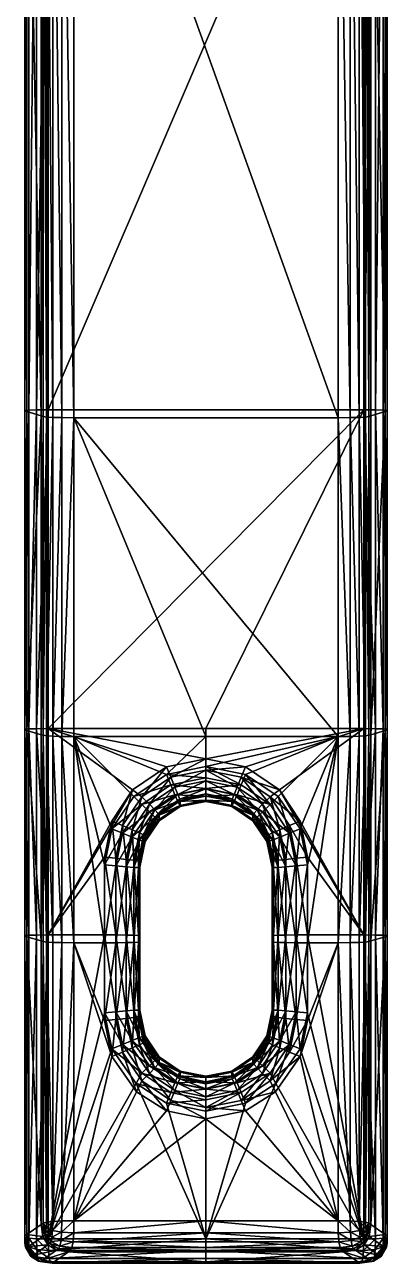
# Model space of a CAD drawing. Header units: millimetres. Extents: x -6 to 7, y -85 to 80.
# Drawn here: x -6.02 to 6.02, y -84.67 to -43.43 of the extents above; entities that cross this region are included whole.
import ezdxf

# ---------------------------------------------------------------- set-up
doc = ezdxf.new("R2010")
doc.units = ezdxf.units.MM
doc.layers.get('0').update_dxf_attribs({"color": 214, "true_color": 0xb11c95})

msp = doc.modelspace()

# ---------------------------------------------------------------- meshes
at = {"color": 54, "true_color": 0xb1941b}
mesh = msp.add_polyface(dxfattribs=at)
corners = [(-4.39, -31.971, 8.177), (4.39, -31.971, 8.177), (4.39, -0.137, 9.513), (-4.39, -0.137, 9.513), (5.251, 0.121, 3.519), (5.251, -31.714, 2.182), (-5.251, -31.714, 2.182), (-5.251, 0.121, 3.519), (-4.792, -0.135, 9.458), (-4.792, -31.969, 8.121), (5.637, 0.118, 3.575), (5.637, -31.716, 2.238), (-5.097, -0.127, 9.291), (-5.097, -31.962, 7.954), (-5.306, -0.115, 9.013), (-5.306, -31.95, 7.676), (-5.418, -0.099, 8.623), (-5.418, -31.933, 7.287), (5.894, 0.111, 3.741), (5.894, -31.723, 2.405), (6.023, 0.099, 4.02), (6.023, -31.735, 2.683), (6.024, 0.082, 4.409), (6.024, -31.752, 3.072), (-5.961, -31.771, 3.507), (-5.48, -31.914, 6.852), (-5.48, -0.08, 8.188), (5.418, -0.099, 8.623), (5.418, -31.933, 7.287), (5.481, -31.914, 6.852), (5.481, -0.08, 8.188), (-6.023, 0.082, 4.409), (-6.023, -31.752, 3.072), (-5.961, 0.064, 4.844), (4.792, -0.135, 9.458), (4.792, -31.969, 8.121), (-5.637, -31.716, 2.238), (-5.637, 0.118, 3.575), (5.097, -0.127, 9.291), (5.097, -31.962, 7.954), (5.306, -0.115, 9.013), (5.306, -31.95, 7.676), (-5.894, -31.723, 2.405), (-5.894, 0.111, 3.741), (-6.023, -31.735, 2.683), (-6.023, 0.099, 4.02), (5.961, -31.771, 3.507), (5.961, 0.064, 4.844), (5.251, -56.251, 1.171), (-5.251, -56.251, 1.171), (-5.637, -56.253, 1.227), (5.637, -56.253, 1.227), (-5.894, -56.261, 1.394), (5.894, -56.261, 1.394)]
mesh.append_faces([[corners[k] for k in face] for face in [(0, 1, 2, 0), (2, 3, 0, 2), (4, 5, 6, 4), (6, 7, 4, 6), (8, 9, 0, 8), (0, 3, 8, 0), (10, 11, 5, 10), (5, 4, 10, 5), (12, 13, 9, 12), (9, 8, 12, 9), (14, 15, 13, 14), (13, 12, 14, 13), (16, 17, 15, 16), (15, 14, 16, 15), (18, 19, 11, 18), (11, 10, 18, 11), (20, 21, 19, 20), (19, 18, 20, 19), (22, 23, 21, 22), (21, 20, 22, 21), (24, 25, 26, 24), (27, 28, 29, 27), (29, 30, 27, 29), (31, 32, 24, 31), (24, 33, 31, 24), (34, 2, 1, 34), (1, 35, 34, 1), (6, 36, 37, 6), (38, 34, 35, 38), (35, 39, 38, 35), (40, 38, 39, 40), (39, 41, 40, 39), (27, 40, 41, 27), (41, 28, 27, 41), (36, 42, 43, 36), (42, 44, 45, 42), (44, 32, 31, 44), (29, 46, 47, 29), (25, 17, 16, 25), (46, 23, 22, 46), (5, 48, 49, 5), (49, 6, 5, 49), (50, 36, 6, 50), (6, 49, 50, 6), (11, 51, 48, 11), (48, 5, 11, 48), (36, 50, 52, 36), (19, 53, 51, 19), (51, 11, 19, 51)]], dxfattribs={"vtx2": -1, "vtx3": -1, "color": 54})
mesh = msp.add_polyface(dxfattribs=at)
corners = [(5.961, -56.308, 2.496), (5.481, -56.452, 5.84), (5.481, -67.066, 5.399), (5.251, -56.251, 1.171), (-5.251, -66.865, 0.73), (-5.251, -56.251, 1.171), (5.637, -56.253, 1.227), (5.637, -66.868, 0.786), (-5.306, -56.487, 6.665), (-5.418, -56.47, 6.276), (-5.418, -67.085, 5.835), (5.894, -56.261, 1.394), (5.894, -66.875, 0.953), (6.023, -56.273, 1.672), (6.023, -66.887, 1.231), (6.024, -56.289, 2.061), (6.024, -66.904, 1.62), (-5.48, -56.452, 5.84), (-5.961, -56.308, 2.496), (-5.961, -66.922, 2.055), (5.418, -56.47, 6.276), (5.418, -67.085, 5.835), (-6.023, -56.289, 2.061), (-6.023, -66.904, 1.62), (-4.39, -31.971, 8.177), (-4.39, -56.509, 7.166), (4.39, -56.509, 7.166), (4.39, -31.971, 8.177), (-4.792, -31.969, 8.121), (-4.792, -56.506, 7.11), (4.792, -56.506, 7.11), (4.792, -31.969, 8.121), (-5.097, -31.962, 7.954), (-5.097, -56.499, 6.943), (-5.306, -31.95, 7.676), (-5.418, -31.933, 7.287), (5.097, -56.499, 6.943), (5.097, -31.962, 7.954), (5.306, -56.487, 6.665), (5.306, -31.95, 7.676), (5.418, -31.933, 7.287), (-5.894, -56.261, 1.394), (-5.894, -31.723, 2.405), (-5.637, -31.716, 2.238), (-6.023, -56.273, 1.672), (-6.023, -31.735, 2.683), (-6.023, -31.752, 3.072), (6.023, -31.735, 2.683), (5.894, -31.723, 2.405), (6.024, -31.752, 3.072), (-5.961, -31.771, 3.507), (-5.48, -31.914, 6.852), (5.961, -31.771, 3.507), (5.481, -31.914, 6.852)]
mesh.append_faces([[corners[k] for k in face] for face in [(3, 4, 5, 3)]], dxfattribs={"vtx0": -1, "vtx3": -1, "color": 54})
mesh.append_faces([[corners[k] for k in face] for face in [(0, 1, 2, 0), (3, 6, 7, 3), (8, 9, 10, 8), (6, 11, 12, 6), (11, 13, 14, 11), (13, 15, 16, 13), (17, 18, 19, 17), (1, 20, 21, 1), (18, 22, 23, 18), (24, 25, 26, 24), (26, 27, 24, 26), (28, 29, 25, 28), (25, 24, 28, 25), (30, 31, 27, 30), (27, 26, 30, 27), (32, 33, 29, 32), (29, 28, 32, 29), (34, 8, 33, 34), (33, 32, 34, 33), (35, 9, 8, 35), (8, 34, 35, 8), (36, 37, 31, 36), (31, 30, 36, 31), (38, 39, 37, 38), (37, 36, 38, 37), (20, 40, 39, 20), (39, 38, 20, 39), (41, 42, 43, 41), (44, 45, 42, 44), (42, 41, 44, 42), (22, 46, 45, 22), (45, 44, 22, 45), (47, 13, 11, 47), (11, 48, 47, 11), (49, 15, 13, 49), (13, 47, 49, 13), (50, 18, 17, 50), (17, 51, 50, 17), (0, 52, 53, 0), (53, 1, 0, 53), (9, 35, 51, 9), (51, 17, 9, 51), (40, 20, 1, 40), (1, 53, 40, 1), (46, 22, 18, 46), (18, 50, 46, 18), (15, 49, 52, 15), (52, 0, 15, 52)]], dxfattribs={"vtx2": -1, "vtx3": -1, "color": 54})
mesh = msp.add_polyface(dxfattribs=at)
corners = [(4.792, -67.121, 6.669), (4.792, -56.506, 7.11), (4.39, -56.509, 7.166), (4.39, -67.123, 6.725), (-5.637, -66.868, 0.786), (-5.637, -56.253, 1.227), (-5.251, -56.251, 1.171), (-5.251, -66.865, 0.73), (5.097, -67.113, 6.502), (5.097, -56.499, 6.943), (5.306, -67.101, 6.224), (5.306, -56.487, 6.665), (5.418, -67.085, 5.835), (5.418, -56.47, 6.276), (-5.894, -66.875, 0.953), (-5.894, -56.261, 1.394), (-6.023, -66.887, 1.231), (-6.023, -56.273, 1.672), (-6.023, -66.904, 1.62), (-6.023, -56.289, 2.061), (5.481, -67.066, 5.399), (5.961, -66.922, 2.055), (5.961, -56.308, 2.496), (-5.418, -67.085, 5.835), (-5.418, -56.47, 6.276), (-5.48, -56.452, 5.84), (-5.48, -67.066, 5.399), (6.024, -66.904, 1.62), (6.024, -56.289, 2.061), (0, -66.865, 0.73), (0, -67.87, 0.687), (-1.316, -68.136, 0.676), (-2.44, -68.907, 0.642), (0, -67.123, 6.725), (0, -68.127, 6.681), (1.316, -68.393, 6.67), (5.251, -66.865, 0.73), (2.44, -68.907, 0.642), (1.316, -68.136, 0.676), (-4.39, -56.509, 7.166), (-4.39, -67.123, 6.725), (5.251, -56.251, 1.171), (-4.792, -67.121, 6.669), (-4.792, -56.506, 7.11), (5.637, -66.868, 0.786), (-5.097, -67.113, 6.502), (-5.097, -56.499, 6.943), (-5.306, -67.101, 6.224), (-5.306, -56.487, 6.665), (5.894, -66.875, 0.953), (5.637, -56.253, 1.227), (6.023, -66.887, 1.231), (5.894, -56.261, 1.394), (6.023, -56.273, 1.672), (-5.961, -66.922, 2.055), (5.481, -56.452, 5.84), (-5.961, -56.308, 2.496)]
mesh.append_faces([[corners[k] for k in face] for face in [(7, 30, 31, 7), (3, 34, 35, 3), (36, 38, 30, 36), (39, 33, 3, 39), (41, 29, 7, 41)]], dxfattribs={"vtx0": -1, "vtx2": -1, "vtx3": -1, "color": 54})
mesh.append_faces([[corners[k] for k in face] for face in [(7, 31, 32, 7), (36, 30, 29, 36), (39, 3, 2, 39)]], dxfattribs={"vtx0": -1, "vtx3": -1, "color": 54})
mesh.append_faces([[corners[k] for k in face] for face in [(0, 1, 2, 0), (2, 3, 0, 2), (4, 5, 6, 4), (6, 7, 4, 6), (8, 9, 1, 8), (1, 0, 8, 1), (10, 11, 9, 10), (9, 8, 10, 9), (12, 13, 11, 12), (11, 10, 12, 11), (14, 15, 5, 14), (5, 4, 14, 5), (16, 17, 15, 16), (15, 14, 16, 15), (18, 19, 17, 18), (17, 16, 18, 17), (20, 21, 22, 20), (23, 24, 25, 23), (25, 26, 23, 25), (27, 28, 22, 27), (22, 21, 27, 22), (7, 29, 30, 7), (3, 33, 34, 3), (36, 37, 38, 36), (39, 40, 33, 39), (41, 36, 29, 41), (42, 40, 39, 42), (39, 43, 42, 39), (44, 36, 41, 44), (45, 42, 43, 45), (43, 46, 45, 43), (47, 45, 46, 47), (46, 48, 47, 46), (23, 47, 48, 23), (49, 44, 50, 49), (51, 49, 52, 51), (27, 51, 53, 27), (54, 26, 25, 54), (12, 20, 55, 12), (18, 54, 56, 18)]], dxfattribs={"vtx2": -1, "vtx3": -1, "color": 54})
mesh = msp.add_polyface(dxfattribs=at)
corners = [(-5.251, -73.736, 0.435), (-5.637, -73.738, 0.491), (-5.637, -66.868, 0.786), (-5.894, -73.745, 0.657), (-5.894, -66.875, 0.953), (-6.023, -73.757, 0.936), (-6.023, -66.887, 1.231), (-6.023, -73.774, 1.325), (-6.023, -66.904, 1.62), (-5.48, -73.936, 5.105), (-5.418, -73.955, 5.539), (-5.418, -67.085, 5.835), (-2.026, -70.628, 5.773), (-2.199, -71.483, 5.737), (-2.199, -71.294, 1.341), (-2.026, -70.439, 1.377), (-2.199, -73.959, 5.63), (-2.199, -73.77, 1.234), (-2.45, -70.483, 6.53), (-2.779, -70.348, 6.586), (-2.999, -71.437, 6.539), (-2.649, -71.47, 6.488), (-2.649, -71.217, 0.593), (-2.999, -71.18, 0.545), (-2.779, -70.09, 0.592), (-2.999, -73.993, 6.429), (-2.649, -73.991, 6.379), (-2.249, -71.274, 0.991), (-2.249, -73.755, 0.885), (-2.214, -70.575, 6.376), (-2.399, -71.489, 6.337), (-2.073, -70.623, 6.124), (-2.249, -71.493, 6.086), (-2.399, -71.248, 0.742), (-2.45, -70.23, 0.636), (-2.214, -70.335, 0.781), (-2.073, -70.405, 1.028), (-2.399, -73.984, 6.23), (-2.249, -73.974, 5.98), (-2.649, -73.738, 0.485), (-2.399, -73.744, 0.635), (-2.399, -76.24, 0.528), (-2.999, -73.736, 0.435), (-2.649, -76.258, 0.377), (-5.251, -66.865, 0.73), (-2.44, -68.907, 0.642), (-3.127, -69.945, 0.598), (-3.369, -71.143, 0.546), (-3.369, -73.736, 0.435), (-3.369, -71.4, 6.541), (-3.369, -73.993, 6.429)]
mesh.append_faces([[corners[k] for k in face] for face in [(0, 45, 46, 0), (0, 46, 47, 0)]], dxfattribs={"vtx0": -1, "vtx2": -1, "vtx3": -1, "color": 54})
mesh.append_faces([[corners[k] for k in face] for face in [(0, 47, 48, 0)]], dxfattribs={"vtx0": -1, "vtx3": -1, "color": 54})
mesh.append_faces([[corners[k] for k in face] for face in [(0, 1, 2, 0), (1, 3, 4, 1), (3, 5, 6, 3), (5, 7, 8, 5), (9, 10, 11, 9), (12, 13, 14, 12), (14, 15, 12, 14), (13, 16, 17, 13), (17, 14, 13, 17), (18, 19, 20, 18), (20, 21, 18, 20), (22, 23, 24, 22), (21, 20, 25, 21), (25, 26, 21, 25), (27, 14, 17, 27), (17, 28, 27, 17), (29, 18, 21, 29), (21, 30, 29, 21), (31, 29, 30, 31), (30, 32, 31, 30), (12, 31, 32, 12), (32, 13, 12, 32), (33, 22, 34, 33), (27, 33, 35, 27), (14, 27, 36, 14), (30, 21, 26, 30), (26, 37, 30, 26), (32, 30, 37, 32), (37, 38, 32, 37), (13, 32, 38, 13), (38, 16, 13, 38), (39, 40, 41, 39), (42, 39, 43, 42), (33, 27, 28, 33), (28, 40, 33, 28), (22, 33, 40, 22), (40, 39, 22, 40), (23, 22, 39, 23), (39, 42, 23, 39), (0, 44, 45, 0), (49, 20, 19, 49), (23, 47, 46, 23), (50, 25, 20, 50), (20, 49, 50, 20), (47, 23, 42, 47), (42, 48, 47, 42)]], dxfattribs={"vtx2": -1, "vtx3": -1, "color": 54})
mesh = msp.add_polyface(dxfattribs=at)
corners = [(-4.792, -67.121, 6.669), (-4.792, -73.991, 6.374), (-4.39, -73.993, 6.429), (-4.39, -67.123, 6.725), (-5.097, -67.113, 6.502), (-5.097, -73.984, 6.207), (-5.306, -67.101, 6.224), (-5.306, -73.972, 5.929), (-5.418, -67.085, 5.835), (-5.418, -73.955, 5.539), (-5.961, -66.922, 2.055), (-5.961, -73.793, 1.76), (-5.48, -73.936, 5.105), (-5.48, -67.066, 5.399), (-6.023, -66.904, 1.62), (-6.023, -73.774, 1.325), (-5.637, -66.868, 0.786), (-5.251, -66.865, 0.73), (-5.251, -73.736, 0.435), (-5.894, -66.875, 0.953), (-5.637, -73.738, 0.491), (-6.023, -66.887, 1.231), (-5.894, -73.745, 0.657), (-6.023, -73.757, 0.936), (-1.555, -69.93, 5.803), (-2.026, -70.628, 5.773), (-2.026, -70.439, 1.377), (-1.555, -69.741, 1.407), (-2.131, -69.388, 6.627), (-1.879, -69.638, 6.566), (-1.033, -69.068, 6.591), (-2.779, -70.348, 6.586), (-2.45, -70.483, 6.53), (-2.45, -70.23, 0.636), (-2.779, -70.09, 0.592), (-2.131, -69.131, 0.633), (-1.879, -69.385, 0.672), (-2.649, -71.217, 0.593), (-1.699, -69.811, 6.409), (-2.214, -70.575, 6.376), (-2.073, -70.623, 6.124), (-1.591, -69.909, 6.154), (-2.214, -70.335, 0.781), (-1.699, -69.571, 0.814), (-2.073, -70.405, 1.028), (-1.591, -69.69, 1.059), (-2.399, -71.248, 0.742), (-2.249, -71.274, 0.991), (-2.199, -71.294, 1.341), (-1.316, -68.393, 6.67), (-2.397, -69.121, 6.639), (-3.369, -73.993, 6.429), (-3.369, -71.4, 6.541), (-3.127, -70.202, 6.592), (-1.171, -68.741, 6.655), (-2.44, -68.907, 0.642), (-1.316, -68.136, 0.676), (-3.127, -69.945, 0.598), (-2.999, -71.18, 0.545)]
mesh.append_faces([[corners[k] for k in face] for face in [(3, 51, 52, 3), (3, 52, 53, 3)]], dxfattribs={"vtx0": -1, "vtx2": -1, "vtx3": -1, "color": 54})
mesh.append_faces([[corners[k] for k in face] for face in [(49, 3, 50, 49), (3, 53, 50, 3)]], dxfattribs={"vtx0": -1, "vtx3": -1, "color": 54})
mesh.append_faces([[corners[k] for k in face] for face in [(0, 1, 2, 0), (2, 3, 0, 2), (4, 5, 1, 4), (1, 0, 4, 1), (6, 7, 5, 6), (5, 4, 6, 5), (8, 9, 7, 8), (7, 6, 8, 7), (10, 11, 12, 10), (12, 13, 10, 12), (14, 15, 11, 14), (11, 10, 14, 11), (16, 17, 18, 16), (19, 16, 20, 19), (21, 19, 22, 21), (14, 21, 23, 14), (8, 13, 12, 8), (24, 25, 26, 24), (26, 27, 24, 26), (28, 29, 30, 28), (29, 28, 31, 29), (31, 32, 29, 31), (33, 34, 35, 33), (35, 36, 33, 35), (34, 33, 37, 34), (38, 29, 32, 38), (32, 39, 38, 32), (39, 40, 41, 39), (40, 25, 24, 40), (42, 33, 36, 42), (36, 43, 42, 36), (44, 42, 43, 44), (26, 44, 45, 26), (33, 42, 46, 33), (42, 44, 47, 42), (44, 26, 48, 44), (3, 2, 51, 3), (50, 28, 54, 50), (35, 55, 56, 35), (53, 31, 28, 53), (28, 50, 53, 28), (55, 35, 34, 55), (34, 57, 55, 34), (31, 53, 52, 31), (57, 34, 58, 57)]], dxfattribs={"vtx2": -1, "vtx3": -1, "color": 54})
mesh = msp.add_polyface(dxfattribs=at)
corners = [(0, -69.286, 5.831), (-0.856, -69.458, 5.824), (-0.856, -69.27, 1.428), (0, -69.097, 1.435), (-1.555, -69.93, 5.803), (-1.555, -69.741, 1.407), (0, -68.859, 6.6), (0, -68.505, 6.665), (-1.171, -68.741, 6.655), (-1.033, -69.068, 6.591), (-1.033, -68.815, 0.696), (-1.171, -68.483, 0.661), (0, -68.247, 0.671), (0, -68.606, 0.705), (-2.131, -69.388, 6.627), (-1.879, -69.385, 0.672), (-2.131, -69.131, 0.633), (0, -69.108, 6.439), (-0.934, -69.296, 6.431), (0, -69.25, 6.183), (-0.875, -69.426, 6.175), (-0.934, -69.056, 0.836), (0, -68.867, 0.844), (-0.875, -69.208, 1.08), (0, -69.031, 1.088), (-1.879, -69.638, 6.566), (-1.699, -69.811, 6.409), (-1.591, -69.909, 6.154), (-1.699, -69.571, 0.814), (-1.591, -69.69, 1.059), (-2.214, -70.575, 6.376), (-2.073, -70.623, 6.124), (-2.073, -70.405, 1.028), (-2.026, -70.439, 1.377), (0.856, -69.27, 1.428), (-1.316, -68.393, 6.67), (0, -68.127, 6.681), (0, -67.123, 6.725), (-4.39, -67.123, 6.725), (0, -67.87, 0.687), (-1.316, -68.136, 0.676), (-2.397, -69.121, 6.639), (1.171, -68.741, 6.655)]
mesh.append_faces([[corners[k] for k in face] for face in [(35, 37, 38, 35)]], dxfattribs={"vtx0": -1, "vtx2": -1, "vtx3": -1, "color": 54})
mesh.append_faces([[corners[k] for k in face] for face in [(0, 1, 2, 0), (2, 3, 0, 2), (1, 4, 5, 1), (5, 2, 1, 5), (6, 7, 8, 6), (8, 9, 6, 8), (10, 11, 12, 10), (12, 13, 10, 12), (9, 8, 14, 9), (15, 16, 11, 15), (11, 10, 15, 11), (17, 6, 9, 17), (9, 18, 17, 9), (19, 17, 18, 19), (18, 20, 19, 18), (0, 19, 20, 0), (20, 1, 0, 20), (21, 10, 13, 21), (13, 22, 21, 13), (23, 21, 22, 23), (22, 24, 23, 22), (2, 23, 24, 2), (24, 3, 2, 24), (18, 9, 25, 18), (25, 26, 18, 25), (20, 18, 26, 20), (26, 27, 20, 26), (1, 20, 27, 1), (27, 4, 1, 27), (28, 15, 10, 28), (10, 21, 28, 10), (29, 28, 21, 29), (21, 23, 29, 21), (5, 29, 23, 5), (23, 2, 5, 23), (27, 26, 30, 27), (4, 27, 31, 4), (28, 29, 32, 28), (29, 5, 33, 29), (0, 3, 34, 0), (35, 36, 37, 35), (35, 8, 7, 35), (7, 36, 35, 7), (39, 12, 11, 39), (11, 40, 39, 11), (8, 35, 41, 8), (40, 11, 16, 40), (36, 7, 42, 36)]], dxfattribs={"vtx2": -1, "vtx3": -1, "color": 54})
mesh = msp.add_polyface(dxfattribs=at)
corners = [(4.792, -67.121, 6.669), (4.39, -67.123, 6.725), (4.39, -73.993, 6.429), (5.097, -67.113, 6.502), (4.792, -73.991, 6.374), (5.306, -67.101, 6.224), (5.097, -73.984, 6.207), (5.418, -67.085, 5.835), (5.306, -73.972, 5.929), (5.961, -66.922, 2.055), (5.481, -67.066, 5.399), (5.48, -73.936, 5.105), (6.024, -66.904, 1.62), (5.961, -73.793, 1.76), (5.637, -66.868, 0.786), (5.637, -73.738, 0.491), (5.251, -73.736, 0.435), (5.251, -66.865, 0.73), (5.894, -66.875, 0.953), (5.894, -73.745, 0.657), (6.023, -66.887, 1.231), (6.023, -73.757, 0.936), (6.024, -73.774, 1.325), (5.418, -73.955, 5.539), (2.026, -70.628, 5.773), (2.026, -70.439, 1.377), (2.199, -71.294, 1.341), (1.879, -69.638, 6.566), (2.45, -70.483, 6.53), (2.779, -70.348, 6.586), (2.131, -69.388, 6.627), (2.45, -70.23, 0.636), (1.879, -69.385, 0.672), (2.131, -69.131, 0.633), (2.779, -70.09, 0.592), (2.649, -71.217, 0.593), (2.999, -71.18, 0.545), (1.699, -69.811, 6.409), (2.214, -70.575, 6.376), (1.591, -69.909, 6.154), (2.214, -70.335, 0.781), (1.699, -69.571, 0.814), (2.399, -71.248, 0.742), (2.249, -71.274, 0.991), (2.073, -70.405, 1.028), (1.316, -68.393, 6.67), (2.397, -69.121, 6.639), (2.44, -68.907, 0.642), (3.127, -70.202, 6.592), (3.369, -71.4, 6.541), (3.369, -73.993, 6.429), (3.127, -69.945, 0.598), (3.369, -71.143, 0.546), (1.171, -68.483, 0.661), (2.999, -71.437, 6.539)]
mesh.append_faces([[corners[k] for k in face] for face in [(1, 48, 49, 1), (1, 49, 50, 1)]], dxfattribs={"vtx0": -1, "vtx2": -1, "vtx3": -1, "color": 54})
mesh.append_faces([[corners[k] for k in face] for face in [(1, 45, 46, 1), (16, 47, 17, 16), (1, 50, 2, 1)]], dxfattribs={"vtx0": -1, "vtx3": -1, "color": 54})
mesh.append_faces([[corners[k] for k in face] for face in [(0, 1, 2, 0), (3, 0, 4, 3), (5, 3, 6, 5), (7, 5, 8, 7), (9, 10, 11, 9), (12, 9, 13, 12), (14, 15, 16, 14), (16, 17, 14, 16), (18, 19, 15, 18), (15, 14, 18, 15), (20, 21, 19, 20), (19, 18, 20, 19), (12, 22, 21, 12), (21, 20, 12, 21), (7, 23, 11, 7), (11, 10, 7, 11), (24, 25, 26, 24), (27, 28, 29, 27), (29, 30, 27, 29), (31, 32, 33, 31), (33, 34, 31, 33), (35, 31, 34, 35), (34, 36, 35, 34), (37, 38, 28, 37), (28, 27, 37, 28), (38, 37, 39, 38), (40, 41, 32, 40), (32, 31, 40, 32), (42, 40, 31, 42), (31, 35, 42, 31), (43, 44, 40, 43), (40, 42, 43, 40), (26, 25, 44, 26), (44, 43, 26, 44), (1, 46, 48, 1), (30, 46, 45, 30), (51, 34, 33, 51), (33, 47, 51, 33), (52, 36, 34, 52), (34, 51, 52, 34), (47, 33, 53, 47), (46, 30, 29, 46), (29, 48, 46, 29), (48, 29, 54, 48)]], dxfattribs={"vtx2": -1, "vtx3": -1, "color": 54})
mesh = msp.add_polyface(dxfattribs=at)
corners = [(4.39, -73.993, 6.429), (4.792, -73.991, 6.374), (4.792, -67.121, 6.669), (5.097, -73.984, 6.207), (5.097, -67.113, 6.502), (5.306, -73.972, 5.929), (5.306, -67.101, 6.224), (5.418, -73.955, 5.539), (5.418, -67.085, 5.835), (5.48, -73.936, 5.105), (5.961, -73.793, 1.76), (5.961, -66.922, 2.055), (6.024, -73.774, 1.325), (6.024, -66.904, 1.62), (2.199, -71.294, 1.341), (2.199, -71.483, 5.737), (2.026, -70.628, 5.773), (2.199, -73.959, 5.63), (2.199, -73.77, 1.234), (2.199, -76.245, 1.128), (2.45, -70.483, 6.53), (2.649, -71.47, 6.488), (2.999, -71.437, 6.539), (2.779, -70.348, 6.586), (2.649, -73.991, 6.379), (2.999, -73.993, 6.429), (2.249, -71.274, 0.991), (2.249, -73.755, 0.885), (2.214, -70.575, 6.376), (2.399, -71.489, 6.337), (2.073, -70.623, 6.124), (2.249, -71.493, 6.086), (2.399, -73.984, 6.23), (2.249, -73.974, 5.98), (2.399, -73.744, 0.635), (2.399, -76.24, 0.528), (2.249, -76.235, 0.778), (2.649, -73.738, 0.485), (2.649, -76.258, 0.377), (2.399, -71.248, 0.742), (2.649, -71.217, 0.593), (2.999, -71.18, 0.545), (2.999, -73.736, 0.435), (3.369, -73.993, 6.429), (3.369, -76.586, 6.318), (5.251, -73.736, 0.435), (3.369, -73.736, 0.435), (3.369, -71.143, 0.546), (3.127, -69.945, 0.598), (2.44, -68.907, 0.642), (3.369, -76.328, 0.324), (2.999, -76.549, 6.32), (3.369, -71.4, 6.541), (3.127, -70.202, 6.592)]
mesh.append_faces([[corners[k] for k in face] for face in [(45, 47, 48, 45), (45, 48, 49, 45)]], dxfattribs={"vtx0": -1, "vtx2": -1, "vtx3": -1, "color": 54})
mesh.append_faces([[corners[k] for k in face] for face in [(0, 1, 2, 0), (1, 3, 4, 1), (3, 5, 6, 3), (5, 7, 8, 5), (9, 10, 11, 9), (10, 12, 13, 10), (14, 15, 16, 14), (17, 18, 19, 17), (15, 14, 18, 15), (18, 17, 15, 18), (20, 21, 22, 20), (22, 23, 20, 22), (21, 24, 25, 21), (25, 22, 21, 25), (26, 27, 18, 26), (18, 14, 26, 18), (28, 29, 21, 28), (21, 20, 28, 21), (30, 31, 29, 30), (29, 28, 30, 29), (16, 15, 31, 16), (31, 30, 16, 31), (29, 32, 24, 29), (24, 21, 29, 24), (31, 33, 32, 31), (32, 29, 31, 32), (15, 17, 33, 15), (33, 31, 15, 33), (34, 35, 36, 34), (36, 27, 34, 36), (37, 38, 35, 37), (35, 34, 37, 35), (39, 34, 27, 39), (27, 26, 39, 27), (40, 37, 34, 40), (34, 39, 40, 34), (41, 42, 37, 41), (37, 40, 41, 37), (0, 43, 44, 0), (45, 46, 47, 45), (42, 46, 50, 42), (43, 25, 51, 43), (46, 42, 41, 46), (41, 47, 46, 41), (22, 52, 53, 22), (52, 22, 25, 52), (25, 43, 52, 25)]], dxfattribs={"vtx2": -1, "vtx3": -1, "color": 54})
mesh = msp.add_polyface(dxfattribs=at)
corners = [(0.856, -69.27, 1.428), (0.856, -69.458, 5.824), (0, -69.286, 5.831), (1.555, -69.741, 1.407), (1.555, -69.93, 5.803), (2.026, -70.439, 1.377), (2.026, -70.628, 5.773), (0, -68.859, 6.6), (1.033, -69.068, 6.591), (1.171, -68.741, 6.655), (0, -68.505, 6.665), (1.033, -68.815, 0.696), (0, -68.606, 0.705), (0, -68.247, 0.671), (1.171, -68.483, 0.661), (1.879, -69.638, 6.566), (2.131, -69.388, 6.627), (1.879, -69.385, 0.672), (2.131, -69.131, 0.633), (0, -69.108, 6.439), (0.934, -69.296, 6.431), (0, -69.25, 6.183), (0.875, -69.426, 6.175), (0.934, -69.056, 0.836), (0, -68.867, 0.844), (0.875, -69.208, 1.08), (0, -69.031, 1.088), (0, -69.097, 1.435), (1.699, -69.811, 6.409), (1.591, -69.909, 6.154), (1.699, -69.571, 0.814), (1.591, -69.69, 1.059), (2.073, -70.623, 6.124), (2.214, -70.575, 6.376), (2.073, -70.405, 1.028), (2.214, -70.335, 0.781), (1.316, -68.393, 6.67), (0, -68.127, 6.681), (1.316, -68.136, 0.676), (0, -67.87, 0.687), (2.44, -68.907, 0.642)]
mesh.append_faces([[corners[k] for k in face] for face in [(0, 1, 2, 0), (1, 0, 3, 1), (3, 4, 1, 3), (4, 3, 5, 4), (5, 6, 4, 5), (7, 8, 9, 7), (9, 10, 7, 9), (11, 12, 13, 11), (13, 14, 11, 13), (8, 15, 16, 8), (16, 9, 8, 16), (17, 11, 14, 17), (14, 18, 17, 14), (19, 20, 8, 19), (8, 7, 19, 8), (21, 22, 20, 21), (20, 19, 21, 20), (2, 1, 22, 2), (22, 21, 2, 22), (23, 24, 12, 23), (12, 11, 23, 12), (25, 26, 24, 25), (24, 23, 25, 24), (0, 27, 26, 0), (26, 25, 0, 26), (20, 28, 15, 20), (15, 8, 20, 15), (22, 29, 28, 22), (28, 20, 22, 28), (1, 4, 29, 1), (29, 22, 1, 29), (30, 23, 11, 30), (11, 17, 30, 11), (31, 25, 23, 31), (23, 30, 31, 23), (3, 0, 25, 3), (25, 31, 3, 25), (29, 32, 33, 29), (4, 6, 32, 4), (32, 29, 4, 32), (34, 31, 30, 34), (30, 35, 34, 30), (5, 3, 31, 5), (31, 34, 5, 31), (36, 9, 16, 36), (9, 36, 37, 9), (38, 14, 13, 38), (13, 39, 38, 13), (14, 38, 40, 14)]], dxfattribs={"vtx2": -1, "vtx3": -1, "color": 54})
mesh = msp.add_polyface(dxfattribs=at)
corners = [(-5.418, -83.333, 5.136), (-5.309, -83.472, 5.496), (-5.306, -83.298, 5.528), (0, -83.252, 6.032), (-4.39, -83.252, 6.032), (-4.397, -83.651, 5.959), (-5.637, -83.852, 0.056), (-5.637, -73.738, 0.491), (-5.251, -73.736, 0.435), (-5.251, -83.858, 0), (-5.097, -83.272, 5.808), (-4.792, -83.257, 5.976), (-5.103, -83.572, 5.753), (-4.799, -83.631, 5.907), (-5.894, -83.833, 0.224), (-5.894, -73.745, 0.657), (-6.023, -83.802, 0.504), (-6.023, -73.757, 0.936), (-6.023, -83.759, 0.896), (-6.023, -73.774, 1.325), (-5.48, -73.936, 5.105), (-5.48, -83.377, 4.699), (-4.39, -73.993, 6.429), (-4.792, -73.991, 6.374), (-5.961, -73.793, 1.76), (-5.961, -83.715, 1.333), (-1.171, -79.245, 6.204), (-1.033, -78.914, 6.168), (-1.879, -78.344, 6.192), (-1.033, -78.661, 0.273), (-1.171, -78.987, 0.209), (-2.131, -78.34, 0.237), (0, -79.481, 6.194), (0, -79.122, 6.159), (-0.934, -78.672, 6.028), (-1.699, -78.157, 6.05), (0, -78.861, 6.02), (-0.875, -78.521, 5.785), (0, -78.621, 0.425), (0, -78.869, 0.264), (0, -79.224, 0.199), (-3.369, -73.736, 0.435), (-3.369, -76.328, 0.324), (-3.127, -77.526, 0.272), (-2.323, -78.68, 0.223), (-2.305, -78.956, 6.216), (-3.127, -77.784, 6.267), (0, -79.859, 6.177), (-1.316, -79.593, 6.189), (0, -83.858, 0), (-1.316, -79.335, 0.194), (0, -79.601, 0.183), (-2.131, -78.598, 6.232)]
mesh.append_faces([[corners[k] for k in face] for face in [(9, 41, 42, 9), (9, 42, 43, 9), (4, 47, 48, 4), (49, 44, 50, 49)]], dxfattribs={"vtx0": -1, "vtx2": -1, "vtx3": -1, "color": 54})
mesh.append_faces([[corners[k] for k in face] for face in [(9, 43, 44, 9), (4, 48, 45, 4), (49, 50, 51, 49)]], dxfattribs={"vtx0": -1, "vtx3": -1, "color": 54})
mesh.append_faces([[corners[k] for k in face] for face in [(3, 4, 5, 3), (6, 7, 8, 6), (8, 9, 6, 8), (10, 2, 1, 10), (11, 10, 12, 11), (4, 11, 13, 4), (14, 15, 7, 14), (7, 6, 14, 7), (16, 17, 15, 16), (15, 14, 16, 15), (18, 19, 17, 18), (17, 16, 18, 17), (20, 21, 0, 20), (11, 4, 22, 11), (10, 11, 23, 10), (24, 25, 21, 24), (19, 18, 25, 19), (25, 24, 19, 25), (26, 27, 28, 26), (29, 30, 31, 29), (27, 26, 32, 27), (32, 33, 27, 32), (27, 34, 35, 27), (34, 27, 33, 34), (33, 36, 34, 33), (37, 34, 36, 37), (38, 39, 29, 38), (30, 29, 39, 30), (39, 40, 30, 39), (9, 8, 41, 9), (4, 45, 46, 4), (4, 3, 47, 4), (49, 9, 44, 49), (48, 26, 52, 48), (52, 45, 48, 52), (44, 31, 30, 44), (30, 50, 44, 30), (47, 32, 26, 47), (26, 48, 47, 26), (50, 30, 40, 50), (40, 51, 50, 40)]], dxfattribs={"vtx2": -1, "vtx3": -1, "color": 54})
mesh.append_faces([[corners[k] for k in face] for face in [(0, 1, 2, 0)]], dxfattribs={"vtx3": -1, "color": 54})
mesh = msp.add_polyface(dxfattribs=at)
corners = [(-5.418, -83.333, 5.136), (-5.418, -73.955, 5.539), (-5.48, -73.936, 5.105), (-5.306, -73.972, 5.929), (-5.306, -83.298, 5.528), (-5.097, -83.272, 5.808), (-5.097, -73.984, 6.207), (-5.48, -83.377, 4.699), (-5.961, -73.793, 1.76), (-2.026, -77.289, 5.487), (-1.555, -77.988, 5.457), (-1.555, -77.799, 1.061), (-2.026, -77.1, 1.091), (-0.856, -78.459, 5.437), (-0.856, -78.27, 1.041), (0, -78.632, 5.429), (0, -78.443, 1.033), (-2.45, -77.498, 6.229), (-2.779, -77.638, 6.273), (-2.131, -78.598, 6.232), (-1.879, -78.344, 6.192), (-1.171, -79.245, 6.204), (-2.131, -78.34, 0.237), (-1.879, -78.09, 0.298), (-1.033, -78.661, 0.273), (-1.591, -77.82, 0.71), (-2.073, -77.105, 0.741), (-0.875, -78.302, 0.689), (-2.214, -77.394, 6.083), (-1.699, -78.157, 6.05), (-2.073, -77.324, 5.836), (-1.591, -78.039, 5.805), (-1.033, -78.914, 6.168), (-0.934, -78.672, 6.028), (-0.875, -78.521, 5.785), (-0.934, -78.432, 0.433), (-1.699, -77.917, 0.456), (0, -78.698, 5.777), (-2.214, -77.153, 0.488), (-2.45, -77.245, 0.334), (-2.779, -77.381, 0.278), (0, -78.479, 0.682), (0, -78.621, 0.425), (-3.127, -77.784, 6.267), (-2.999, -76.549, 6.32), (-2.305, -78.956, 6.216), (-3.127, -77.526, 0.272), (-2.323, -78.68, 0.223)]
mesh.append_faces([[corners[k] for k in face] for face in [(0, 1, 2, 0), (3, 4, 5, 3), (5, 6, 3, 5), (1, 0, 4, 1), (4, 3, 1, 4), (7, 2, 8, 7), (9, 10, 11, 9), (11, 12, 9, 11), (10, 13, 14, 10), (14, 11, 10, 14), (13, 15, 16, 13), (16, 14, 13, 16), (17, 18, 19, 17), (19, 20, 17, 19), (20, 19, 21, 20), (22, 23, 24, 22), (11, 25, 26, 11), (27, 14, 16, 27), (28, 17, 20, 28), (20, 29, 28, 20), (30, 28, 29, 30), (29, 31, 30, 29), (9, 30, 31, 9), (31, 10, 9, 31), (29, 20, 32, 29), (31, 29, 33, 31), (33, 34, 31, 33), (10, 31, 34, 10), (34, 13, 10, 34), (35, 24, 23, 35), (23, 36, 35, 23), (27, 35, 36, 27), (36, 25, 27, 36), (14, 27, 25, 14), (25, 11, 14, 25), (13, 34, 37, 13), (25, 36, 38, 25), (39, 38, 36, 39), (36, 23, 39, 36), (40, 39, 23, 40), (23, 22, 40, 23), (35, 27, 41, 35), (41, 42, 35, 41), (24, 35, 42, 24), (43, 18, 44, 43), (45, 19, 18, 45), (18, 43, 45, 18), (46, 40, 22, 46), (22, 47, 46, 22)]], dxfattribs={"vtx2": -1, "vtx3": -1, "color": 54})
mesh = msp.add_polyface(dxfattribs=at)
corners = [(-4.39, -73.993, 6.429), (-4.792, -73.991, 6.374), (-4.792, -83.257, 5.976), (-5.097, -73.984, 6.207), (-5.097, -83.272, 5.808), (-2.199, -73.959, 5.63), (-2.199, -76.434, 5.524), (-2.199, -76.245, 1.128), (-2.199, -73.77, 1.234), (-2.026, -77.289, 5.487), (-2.026, -77.1, 1.091), (-2.649, -73.991, 6.379), (-2.999, -73.993, 6.429), (-2.999, -76.549, 6.32), (-2.649, -76.512, 6.271), (-2.779, -77.638, 6.273), (-2.45, -77.498, 6.229), (-2.249, -73.755, 0.885), (-2.249, -76.235, 0.778), (-2.073, -77.105, 0.741), (-1.555, -77.799, 1.061), (-2.399, -73.984, 6.23), (-2.399, -76.48, 6.122), (-2.249, -73.974, 5.98), (-2.249, -76.454, 5.873), (-2.214, -77.394, 6.083), (-2.073, -77.324, 5.836), (-2.399, -73.744, 0.635), (-2.399, -76.24, 0.528), (-2.649, -76.258, 0.377), (-2.649, -73.738, 0.485), (-2.999, -76.291, 0.325), (-2.999, -73.736, 0.435), (-2.214, -77.153, 0.488), (-2.45, -77.245, 0.334), (-2.779, -77.381, 0.278), (-1.591, -77.82, 0.71), (-3.369, -76.586, 6.318), (-3.369, -73.993, 6.429), (-4.39, -83.252, 6.032), (-3.127, -77.784, 6.267), (-3.369, -73.736, 0.435), (-3.369, -76.328, 0.324), (-3.127, -77.526, 0.272)]
mesh.append_faces([[corners[k] for k in face] for face in [(37, 0, 40, 37)]], dxfattribs={"vtx0": -1, "vtx1": -1, "vtx3": -1, "color": 54})
mesh.append_faces([[corners[k] for k in face] for face in [(0, 39, 40, 0)]], dxfattribs={"vtx1": -1, "vtx2": -1, "vtx3": -1, "color": 54})
mesh.append_faces([[corners[k] for k in face] for face in [(0, 1, 2, 0), (1, 3, 4, 1), (5, 6, 7, 5), (7, 8, 5, 7), (6, 9, 10, 6), (10, 7, 6, 10), (11, 12, 13, 11), (13, 14, 11, 13), (14, 13, 15, 14), (15, 16, 14, 15), (17, 8, 7, 17), (7, 18, 17, 7), (18, 7, 10, 18), (10, 19, 18, 10), (19, 10, 20, 19), (21, 11, 14, 21), (14, 22, 21, 14), (23, 21, 22, 23), (22, 24, 23, 22), (5, 23, 24, 5), (24, 6, 5, 24), (22, 14, 16, 22), (16, 25, 22, 16), (24, 22, 25, 24), (25, 26, 24, 25), (6, 24, 26, 6), (26, 9, 6, 26), (27, 17, 18, 27), (18, 28, 27, 18), (28, 29, 30, 28), (29, 31, 32, 29), (28, 18, 19, 28), (19, 33, 28, 19), (29, 28, 33, 29), (33, 34, 29, 33), (31, 29, 34, 31), (34, 35, 31, 34), (33, 19, 36, 33), (37, 38, 0, 37), (37, 13, 12, 37), (12, 38, 37, 12), (13, 37, 40, 13), (41, 32, 31, 41), (31, 42, 41, 31), (42, 31, 35, 42), (35, 43, 42, 35)]], dxfattribs={"vtx2": -1, "vtx3": -1, "color": 54})
mesh = msp.add_polyface(dxfattribs=at)
corners = [(5.418, -83.333, 5.136), (5.306, -83.298, 5.528), (5.309, -83.472, 5.496), (5.637, -83.852, 0.056), (5.251, -83.858, 0), (5.251, -73.736, 0.435), (5.097, -83.272, 5.808), (5.103, -83.572, 5.753), (4.792, -83.257, 5.976), (4.799, -83.631, 5.907), (5.894, -83.833, 0.224), (5.637, -73.738, 0.491), (6.023, -83.802, 0.504), (5.894, -73.745, 0.657), (6.024, -83.759, 0.896), (6.023, -73.757, 0.936), (5.48, -83.377, 4.699), (5.48, -73.936, 5.105), (4.792, -73.991, 6.374), (4.39, -73.993, 6.429), (4.39, -83.252, 6.032), (5.097, -73.984, 6.207), (5.306, -73.972, 5.929), (5.418, -73.955, 5.539), (5.961, -83.715, 1.333), (5.961, -73.793, 1.76), (6.024, -73.774, 1.325), (2.45, -77.498, 6.229), (1.879, -78.344, 6.192), (2.131, -78.598, 6.232), (2.779, -77.638, 6.273), (2.073, -77.105, 0.741), (1.591, -77.82, 0.71), (1.555, -77.799, 1.061), (2.026, -77.1, 1.091), (2.214, -77.394, 6.083), (1.699, -78.157, 6.05), (2.073, -77.324, 5.836), (1.591, -78.039, 5.805), (2.026, -77.289, 5.487), (2.214, -77.153, 0.488), (1.699, -77.917, 0.456), (2.45, -77.245, 0.334), (1.879, -78.09, 0.298), (2.779, -77.381, 0.278), (2.131, -78.34, 0.237), (2.323, -78.68, 0.223), (3.127, -77.526, 0.272), (3.369, -76.328, 0.324), (3.369, -73.736, 0.435), (3.127, -77.784, 6.267), (2.305, -78.956, 6.216), (1.316, -79.593, 6.189), (0, -79.859, 6.177), (0, -83.252, 6.032), (0, -83.858, 0), (3.369, -76.586, 6.318), (1.171, -79.245, 6.204), (1.316, -79.335, 0.194)]
mesh.append_faces([[corners[k] for k in face] for face in [(4, 47, 48, 4), (4, 48, 49, 4), (20, 52, 53, 20)]], dxfattribs={"vtx0": -1, "vtx2": -1, "vtx3": -1, "color": 54})
mesh.append_faces([[corners[k] for k in face] for face in [(4, 49, 5, 4), (20, 53, 54, 20), (55, 46, 4, 55)]], dxfattribs={"vtx0": -1, "vtx3": -1, "color": 54})
mesh.append_faces([[corners[k] for k in face] for face in [(3, 4, 5, 3), (6, 7, 2, 6), (2, 1, 6, 2), (8, 9, 7, 8), (7, 6, 8, 7), (10, 3, 11, 10), (12, 10, 13, 12), (14, 12, 15, 14), (0, 16, 17, 0), (8, 18, 19, 8), (19, 20, 8, 19), (6, 21, 18, 6), (18, 8, 6, 18), (6, 1, 22, 6), (1, 0, 23, 1), (16, 24, 25, 16), (24, 14, 26, 24), (27, 28, 29, 27), (29, 30, 27, 29), (31, 32, 33, 31), (33, 34, 31, 33), (35, 36, 28, 35), (28, 27, 35, 28), (37, 38, 36, 37), (36, 35, 37, 36), (38, 37, 39, 38), (40, 41, 32, 40), (32, 31, 40, 32), (42, 43, 41, 42), (41, 40, 42, 41), (44, 45, 43, 44), (43, 42, 44, 43), (4, 46, 47, 4), (50, 51, 20, 50), (20, 51, 52, 20), (46, 45, 44, 46), (44, 47, 46, 44), (50, 30, 29, 50), (29, 51, 50, 29), (30, 50, 56, 30), (51, 29, 57, 51), (45, 46, 58, 45)]], dxfattribs={"vtx2": -1, "vtx3": -1, "color": 54})
mesh.append_faces([[corners[k] for k in face] for face in [(0, 1, 2, 0)]], dxfattribs={"vtx3": -1, "color": 54})
mesh = msp.add_polyface(dxfattribs=at)
corners = [(5.251, -73.736, 0.435), (5.637, -73.738, 0.491), (5.637, -83.852, 0.056), (5.894, -73.745, 0.657), (5.894, -83.833, 0.224), (6.023, -73.757, 0.936), (6.023, -83.802, 0.504), (6.024, -73.774, 1.325), (6.024, -83.759, 0.896), (5.48, -73.936, 5.105), (5.418, -73.955, 5.539), (5.418, -83.333, 5.136), (5.306, -73.972, 5.929), (5.097, -73.984, 6.207), (5.097, -83.272, 5.808), (5.306, -83.298, 5.528), (5.961, -73.793, 1.76), (5.48, -83.377, 4.699), (5.961, -83.715, 1.333), (2.199, -76.245, 1.128), (2.199, -76.434, 5.524), (2.199, -73.959, 5.63), (2.026, -77.1, 1.091), (2.026, -77.289, 5.487), (1.555, -77.799, 1.061), (2.649, -73.991, 6.379), (2.649, -76.512, 6.271), (2.999, -76.549, 6.32), (2.999, -73.993, 6.429), (2.45, -77.498, 6.229), (2.779, -77.638, 6.273), (2.249, -73.755, 0.885), (2.249, -76.235, 0.778), (2.199, -73.77, 1.234), (2.073, -77.105, 0.741), (2.399, -73.984, 6.23), (2.399, -76.48, 6.122), (2.249, -73.974, 5.98), (2.249, -76.454, 5.873), (2.214, -77.394, 6.083), (2.073, -77.324, 5.836), (2.999, -73.736, 0.435), (2.999, -76.291, 0.325), (2.649, -76.258, 0.377), (2.649, -73.738, 0.485), (2.399, -76.24, 0.528), (2.214, -77.153, 0.488), (2.45, -77.245, 0.334), (2.779, -77.381, 0.278), (4.39, -73.993, 6.429), (3.369, -76.586, 6.318), (3.127, -77.784, 6.267), (4.39, -83.252, 6.032), (3.369, -76.328, 0.324), (3.127, -77.526, 0.272), (3.369, -73.993, 6.429)]
mesh.append_faces([[corners[k] for k in face] for face in [(49, 51, 52, 49)]], dxfattribs={"vtx0": -1, "vtx1": -1, "vtx3": -1, "color": 54})
mesh.append_faces([[corners[k] for k in face] for face in [(49, 50, 51, 49)]], dxfattribs={"vtx0": -1, "vtx2": -1, "vtx3": -1, "color": 54})
mesh.append_faces([[corners[k] for k in face] for face in [(0, 1, 2, 0), (1, 3, 4, 1), (3, 5, 6, 3), (5, 7, 8, 5), (9, 10, 11, 9), (12, 13, 14, 12), (10, 12, 15, 10), (16, 9, 17, 16), (7, 16, 18, 7), (19, 20, 21, 19), (20, 19, 22, 20), (22, 23, 20, 22), (23, 22, 24, 23), (25, 26, 27, 25), (27, 28, 25, 27), (26, 29, 30, 26), (30, 27, 26, 30), (31, 32, 19, 31), (19, 33, 31, 19), (32, 34, 22, 32), (22, 19, 32, 22), (35, 36, 26, 35), (26, 25, 35, 26), (37, 38, 36, 37), (36, 35, 37, 36), (21, 20, 38, 21), (38, 37, 21, 38), (36, 39, 29, 36), (29, 26, 36, 29), (38, 40, 39, 38), (39, 36, 38, 39), (20, 23, 40, 20), (40, 38, 20, 40), (41, 42, 43, 41), (43, 44, 41, 43), (45, 46, 34, 45), (34, 32, 45, 34), (43, 47, 46, 43), (46, 45, 43, 46), (42, 48, 47, 42), (47, 43, 42, 47), (53, 42, 41, 53), (54, 48, 42, 54), (42, 53, 54, 42), (50, 27, 30, 50), (27, 50, 55, 27)]], dxfattribs={"vtx2": -1, "vtx3": -1, "color": 54})
mesh = msp.add_polyface(dxfattribs=at)
corners = [(0, -78.443, 1.033), (0, -78.479, 0.682), (-0.875, -78.302, 0.689), (0, -78.861, 6.02), (0, -78.698, 5.777), (-0.875, -78.521, 5.785), (0, -78.632, 5.429), (-0.856, -78.459, 5.437), (1.555, -77.799, 1.061), (1.555, -77.988, 5.457), (2.026, -77.289, 5.487), (0.856, -78.27, 1.041), (0.856, -78.459, 5.437), (1.879, -78.344, 6.192), (1.033, -78.914, 6.168), (1.171, -79.245, 6.204), (2.131, -78.598, 6.232), (1.033, -78.661, 0.273), (1.879, -78.09, 0.298), (2.131, -78.34, 0.237), (1.171, -78.987, 0.209), (0, -79.122, 6.159), (0, -79.481, 6.194), (0.875, -78.302, 0.689), (1.591, -78.039, 5.805), (1.699, -78.157, 6.05), (0.934, -78.672, 6.028), (0.875, -78.521, 5.785), (0.934, -78.432, 0.433), (1.699, -77.917, 0.456), (1.591, -77.82, 0.71), (0, -78.621, 0.425), (0, -78.869, 0.264), (0, -79.224, 0.199), (0, -83.858, 0), (0, -79.601, 0.183), (1.316, -79.335, 0.194), (2.323, -78.68, 0.223), (1.316, -79.593, 6.189), (2.305, -78.956, 6.216), (0, -79.859, 6.177)]
mesh.append_faces([[corners[k] for k in face] for face in [(34, 36, 37, 34)]], dxfattribs={"vtx0": -1, "vtx2": -1, "vtx3": -1, "color": 54})
mesh.append_faces([[corners[k] for k in face] for face in [(0, 1, 2, 0), (3, 4, 5, 3), (4, 6, 7, 4), (8, 9, 10, 8), (9, 8, 11, 9), (11, 12, 9, 11), (12, 11, 0, 12), (0, 6, 12, 0), (13, 14, 15, 13), (15, 16, 13, 15), (17, 18, 19, 17), (19, 20, 17, 19), (14, 21, 22, 14), (22, 15, 14, 22), (23, 1, 0, 23), (0, 11, 23, 0), (10, 9, 24, 10), (25, 26, 14, 25), (14, 13, 25, 14), (24, 27, 26, 24), (26, 25, 24, 26), (9, 12, 27, 9), (27, 24, 9, 27), (28, 29, 18, 28), (18, 17, 28, 18), (23, 30, 29, 23), (29, 28, 23, 29), (11, 8, 30, 11), (30, 23, 11, 30), (26, 3, 21, 26), (21, 14, 26, 21), (27, 4, 3, 27), (3, 26, 27, 3), (12, 6, 4, 12), (4, 27, 12, 4), (28, 31, 1, 28), (1, 23, 28, 1), (17, 32, 31, 17), (31, 28, 17, 31), (20, 33, 32, 20), (32, 17, 20, 32), (34, 35, 36, 34), (15, 38, 39, 15), (36, 20, 19, 36), (38, 15, 22, 38), (22, 40, 38, 22), (35, 33, 20, 35), (20, 36, 35, 20)]], dxfattribs={"vtx2": -1, "vtx3": -1, "color": 54})
mesh = msp.add_polyface(dxfattribs=at)
corners = [(-4.397, -83.651, 5.959), (0, -83.651, 5.959), (0, -83.252, 6.032), (-5.15, -83.943, 5.403), (-5.337, -83.689, 5.292), (-5.361, -83.73, 5.119), (-4.856, -84.095, 5.47), (-5.191, -84.014, 5.107), (-4.907, -84.185, 5.1), (-4.457, -84.146, 5.492), (-4.509, -84.241, 5.098), (-5.12, -83.795, 5.618), (-5.32, -83.603, 5.417), (-4.82, -83.911, 5.739), (-4.42, -83.949, 5.779), (-5.103, -83.572, 5.753), (-5.309, -83.472, 5.496), (-4.799, -83.631, 5.907), (-5.097, -83.272, 5.808), (-4.792, -83.257, 5.976), (-4.39, -83.252, 6.032), (0, -83.949, 5.779), (0, -84.146, 5.492), (0, -84.241, 5.098), (0, -84.623, 1.294), (0, -84.285, 4.66), (-4.571, -84.285, 4.66), (-5.052, -84.623, 1.294), (-4.969, -84.228, 4.665), (-5.253, -84.058, 4.673), (-5.734, -84.396, 1.301), (-5.45, -84.567, 1.295), (-5.114, -84.667, 0.857), (0, -84.667, 0.857), (-5.239, -84.246, 0.039), (-5.251, -83.858, 0), (0, -83.858, 0), (0, -84.245, 0.039), (-5.213, -84.51, 0.194), (0, -84.51, 0.195), (-5.171, -84.65, 0.467), (0, -84.65, 0.467)]
mesh.append_faces([[corners[k] for k in face] for face in [(0, 1, 2, 0), (3, 4, 5, 3), (6, 3, 7, 6), (7, 8, 6, 7), (9, 6, 8, 9), (8, 10, 9, 8), (11, 12, 4, 11), (4, 3, 11, 4), (13, 11, 3, 13), (3, 6, 13, 3), (14, 13, 6, 14), (6, 9, 14, 6), (15, 16, 12, 15), (12, 11, 15, 12), (17, 15, 11, 17), (11, 13, 17, 11), (0, 17, 13, 0), (13, 14, 0, 13), (16, 15, 18, 16), (15, 17, 19, 15), (17, 0, 20, 17), (14, 21, 1, 14), (1, 0, 14, 1), (14, 9, 22, 14), (22, 21, 14, 22), (9, 10, 23, 9), (23, 22, 9, 23), (24, 25, 26, 24), (26, 27, 24, 26), (28, 29, 30, 28), (26, 28, 31, 26), (31, 27, 26, 31), (32, 27, 31, 32), (27, 32, 33, 27), (33, 24, 27, 33), (26, 10, 8, 26), (8, 28, 26, 8), (28, 8, 7, 28), (7, 29, 28, 7), (10, 26, 25, 10), (25, 23, 10, 25), (34, 35, 36, 34), (36, 37, 34, 36), (38, 34, 37, 38), (37, 39, 38, 37), (40, 38, 39, 40), (39, 41, 40, 39), (32, 40, 41, 32), (41, 33, 32, 41)]], dxfattribs={"vtx2": -1, "vtx3": -1, "color": 54})
mesh = msp.add_polyface(dxfattribs=at)
corners = [(4.398, -83.651, 5.959), (4.39, -83.252, 6.032), (0, -83.252, 6.032), (0, -83.651, 5.959), (5.15, -83.943, 5.403), (5.191, -84.014, 5.107), (5.361, -83.73, 5.119), (4.856, -84.095, 5.47), (4.907, -84.185, 5.1), (4.457, -84.146, 5.492), (4.509, -84.241, 5.098), (5.121, -83.795, 5.618), (5.337, -83.689, 5.292), (4.821, -83.911, 5.739), (4.42, -83.949, 5.779), (5.103, -83.572, 5.753), (5.32, -83.603, 5.417), (5.309, -83.472, 5.496), (4.799, -83.631, 5.907), (4.792, -83.257, 5.976), (5.115, -84.667, 0.857), (5.171, -84.65, 0.467), (5.565, -84.594, 0.494), (0, -83.949, 5.779), (0, -84.146, 5.492), (0, -84.241, 5.098), (0, -84.623, 1.294), (5.052, -84.623, 1.294), (4.571, -84.285, 4.66), (0, -84.285, 4.66), (5.45, -84.567, 1.295), (4.969, -84.228, 4.665), (0, -84.667, 0.857), (5.253, -84.058, 4.673), (5.24, -84.246, 0.039), (0, -84.245, 0.039), (0, -83.858, 0), (5.251, -83.858, 0), (5.213, -84.51, 0.194), (0, -84.51, 0.195), (0, -84.65, 0.467)]
mesh.append_faces([[corners[k] for k in face] for face in [(0, 1, 2, 0), (2, 3, 0, 2), (4, 5, 6, 4), (7, 8, 5, 7), (5, 4, 7, 5), (9, 10, 8, 9), (8, 7, 9, 8), (11, 4, 12, 11), (13, 7, 4, 13), (4, 11, 13, 4), (14, 9, 7, 14), (7, 13, 14, 7), (15, 11, 16, 15), (16, 17, 15, 16), (18, 13, 11, 18), (11, 15, 18, 11), (0, 14, 13, 0), (13, 18, 0, 13), (1, 0, 18, 1), (18, 19, 1, 18), (20, 21, 22, 20), (14, 0, 3, 14), (3, 23, 14, 3), (14, 23, 24, 14), (24, 9, 14, 24), (9, 24, 25, 9), (25, 10, 9, 25), (26, 27, 28, 26), (28, 29, 26, 28), (28, 27, 30, 28), (30, 31, 28, 30), (30, 27, 20, 30), (27, 26, 32, 27), (32, 20, 27, 32), (28, 31, 8, 28), (8, 10, 28, 8), (31, 33, 5, 31), (5, 8, 31, 5), (10, 25, 29, 10), (29, 28, 10, 29), (34, 35, 36, 34), (36, 37, 34, 36), (38, 39, 35, 38), (35, 34, 38, 35), (21, 40, 39, 21), (39, 38, 21, 39), (20, 32, 40, 20), (40, 21, 20, 40)]], dxfattribs={"vtx2": -1, "vtx3": -1, "color": 54})
mesh = msp.add_polyface(dxfattribs=at)
corners = [(-6.023, -83.759, 0.896), (-5.991, -84.149, 0.708), (-5.967, -84.156, 0.879), (-5.418, -83.333, 5.136), (-5.361, -83.73, 5.119), (-5.337, -83.689, 5.292), (-5.191, -84.014, 5.107), (-5.15, -83.943, 5.403), (-5.32, -83.603, 5.417), (-5.309, -83.472, 5.496), (-6.023, -83.802, 0.504), (-6.019, -83.972, 0.521), (-5.887, -84.124, 0.253), (-5.894, -83.833, 0.224), (-5.627, -84.215, 0.092), (-5.637, -83.852, 0.056), (-5.239, -84.246, 0.039), (-5.251, -83.858, 0), (-6.009, -84.087, 0.589), (-5.869, -84.322, 0.37), (-5.603, -84.463, 0.238), (-5.213, -84.51, 0.194), (-5.838, -84.427, 0.574), (-5.565, -84.594, 0.494), (-5.171, -84.65, 0.467), (-5.796, -84.44, 0.867), (-5.512, -84.61, 0.859), (-5.114, -84.667, 0.857), (-5.423, -83.774, 4.684), (-5.48, -83.377, 4.699), (-5.961, -83.715, 1.333), (-5.904, -84.112, 1.314), (-5.253, -84.058, 4.673), (-5.734, -84.396, 1.301), (-5.45, -84.567, 1.295), (-4.969, -84.228, 4.665)]
mesh.append_faces([[corners[k] for k in face] for face in [(4, 6, 7, 4), (12, 11, 10, 12), (10, 13, 12, 10), (14, 12, 13, 14), (13, 15, 14, 13), (16, 14, 15, 16), (15, 17, 16, 15), (19, 18, 11, 19), (11, 12, 19, 11), (20, 19, 12, 20), (12, 14, 20, 12), (21, 20, 14, 21), (14, 16, 21, 14), (22, 1, 18, 22), (18, 19, 22, 18), (23, 22, 19, 23), (19, 20, 23, 19), (24, 23, 20, 24), (20, 21, 24, 20), (25, 2, 1, 25), (1, 22, 25, 1), (26, 25, 22, 26), (22, 23, 26, 22), (27, 26, 23, 27), (23, 24, 27, 23), (28, 29, 30, 28), (30, 31, 28, 30), (32, 28, 31, 32), (31, 33, 32, 31), (33, 34, 35, 33), (28, 4, 3, 28), (3, 29, 28, 3), (34, 26, 27, 34), (32, 6, 4, 32), (4, 28, 32, 4), (30, 0, 2, 30), (2, 31, 30, 2), (31, 2, 25, 31), (25, 33, 31, 25), (33, 25, 26, 33), (26, 34, 33, 26)]], dxfattribs={"vtx2": -1, "vtx3": -1, "color": 54})
mesh.append_faces([[corners[k] for k in face] for face in [(0, 1, 2, 0), (3, 4, 5, 3), (3, 5, 8, 3), (3, 8, 9, 3), (0, 10, 11, 0), (0, 11, 18, 0), (0, 18, 1, 0)]], dxfattribs={"vtx3": -1, "color": 54})
mesh = msp.add_polyface(dxfattribs=at)
corners = [(6.024, -83.759, 0.896), (5.967, -84.156, 0.879), (5.991, -84.149, 0.708), (5.418, -83.333, 5.136), (5.337, -83.689, 5.292), (5.361, -83.73, 5.119), (5.15, -83.943, 5.403), (5.32, -83.603, 5.417), (5.121, -83.795, 5.618), (5.309, -83.472, 5.496), (6.02, -83.972, 0.521), (6.023, -83.802, 0.504), (5.888, -84.124, 0.253), (5.894, -83.833, 0.224), (5.628, -84.215, 0.092), (5.637, -83.852, 0.056), (5.24, -84.246, 0.039), (5.251, -83.858, 0), (6.009, -84.087, 0.589), (5.869, -84.322, 0.37), (5.604, -84.463, 0.238), (5.213, -84.51, 0.194), (5.838, -84.427, 0.574), (5.565, -84.594, 0.494), (5.171, -84.65, 0.467), (5.796, -84.44, 0.867), (5.512, -84.61, 0.859), (5.115, -84.667, 0.857), (5.423, -83.774, 4.684), (5.905, -84.112, 1.314), (5.961, -83.715, 1.333), (5.48, -83.377, 4.699), (5.253, -84.058, 4.673), (5.734, -84.396, 1.301), (4.969, -84.228, 4.665), (5.45, -84.567, 1.295), (5.191, -84.014, 5.107)]
mesh.append_faces([[corners[k] for k in face] for face in [(5, 4, 6, 5), (4, 7, 8, 4), (12, 13, 11, 12), (11, 10, 12, 11), (14, 15, 13, 14), (13, 12, 14, 13), (16, 17, 15, 16), (15, 14, 16, 15), (19, 12, 10, 19), (10, 18, 19, 10), (20, 14, 12, 20), (12, 19, 20, 12), (21, 16, 14, 21), (14, 20, 21, 14), (22, 19, 18, 22), (18, 2, 22, 18), (23, 20, 19, 23), (19, 22, 23, 19), (24, 21, 20, 24), (20, 23, 24, 20), (25, 22, 2, 25), (2, 1, 25, 2), (26, 23, 22, 26), (22, 25, 26, 22), (23, 26, 27, 23), (28, 29, 30, 28), (30, 31, 28, 30), (32, 33, 29, 32), (29, 28, 32, 29), (34, 35, 33, 34), (33, 32, 34, 33), (28, 31, 3, 28), (3, 5, 28, 3), (27, 26, 35, 27), (32, 28, 5, 32), (5, 36, 32, 5), (30, 29, 1, 30), (1, 0, 30, 1), (29, 33, 25, 29), (25, 1, 29, 25), (33, 35, 26, 33), (26, 25, 33, 26)]], dxfattribs={"vtx2": -1, "vtx3": -1, "color": 54})
mesh.append_faces([[corners[k] for k in face] for face in [(0, 1, 2, 0), (3, 4, 5, 3), (3, 7, 4, 3), (3, 9, 7, 3), (0, 10, 11, 0), (0, 18, 10, 0), (0, 2, 18, 0)]], dxfattribs={"vtx3": -1, "color": 54})

doc.saveas('drawing.dxf')
